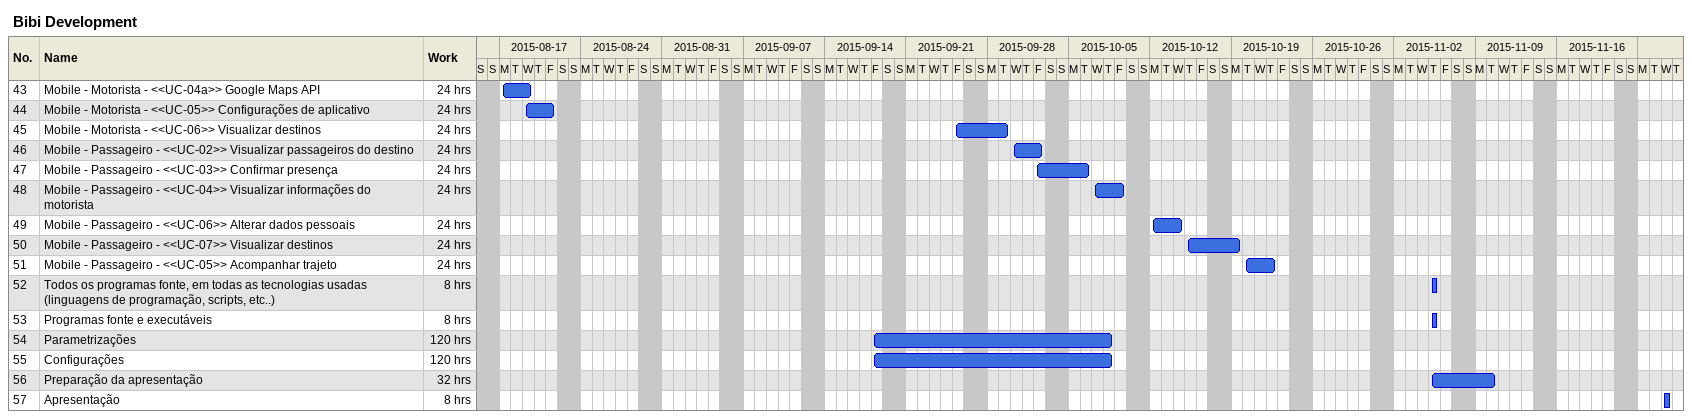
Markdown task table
Bibi Development

| ID | Task | Start | Finish | Work (h) |
|---|---|---|---|---|
| 43 | Mobile - Motorista - <<UC-04a>> Google Maps API | 2015-08-17 | 2015-08-19 | 24 |
| 44 | Mobile - Motorista - <<UC-05>> Configurações de aplicativo | 2015-08-19 | 2015-08-21 | 24 |
| 45 | Mobile - Motorista - <<UC-06>> Visualizar destinos | 2015-09-25 | 2015-09-29 | 24 |
| 46 | Mobile - Passageiro - <<UC-02>> Visualizar passageiros do destino | 2015-09-30 | 2015-10-02 | 24 |
| 47 | Mobile - Passageiro - <<UC-03>> Confirmar presença | 2015-10-02 | 2015-10-06 | 24 |
| 48 | Mobile - Passageiro - <<UC-04>> Visualizar informações do motorista | 2015-10-07 | 2015-10-09 | 24 |
| 49 | Mobile - Passageiro - <<UC-06>> Alterar dados pessoais | 2015-10-12 | 2015-10-14 | 24 |
| 50 | Mobile - Passageiro - <<UC-07>> Visualizar destinos | 2015-10-15 | 2015-10-19 | 24 |
| 51 | Mobile - Passageiro - <<UC-05>> Acompanhar trajeto | 2015-10-20 | 2015-10-22 | 24 |
| 52 | Todos os programas fonte, em todas as tecnologias usadas (linguagens de programação, scripts, etc..) | 2015-11-05 | 2015-11-05 | 8 |
| 53 | Programas fonte e executáveis | 2015-11-05 | 2015-11-05 | 8 |
| 54 | Parametrizações | 2015-09-18 | 2015-10-08 | 120 |
| 55 | Configurações | 2015-09-18 | 2015-10-08 | 120 |
| 56 | Preparação da apresentação | 2015-11-05 | 2015-11-10 | 32 |
| 57 | Apresentação | 2015-11-25 | 2015-11-25 | 8 |
